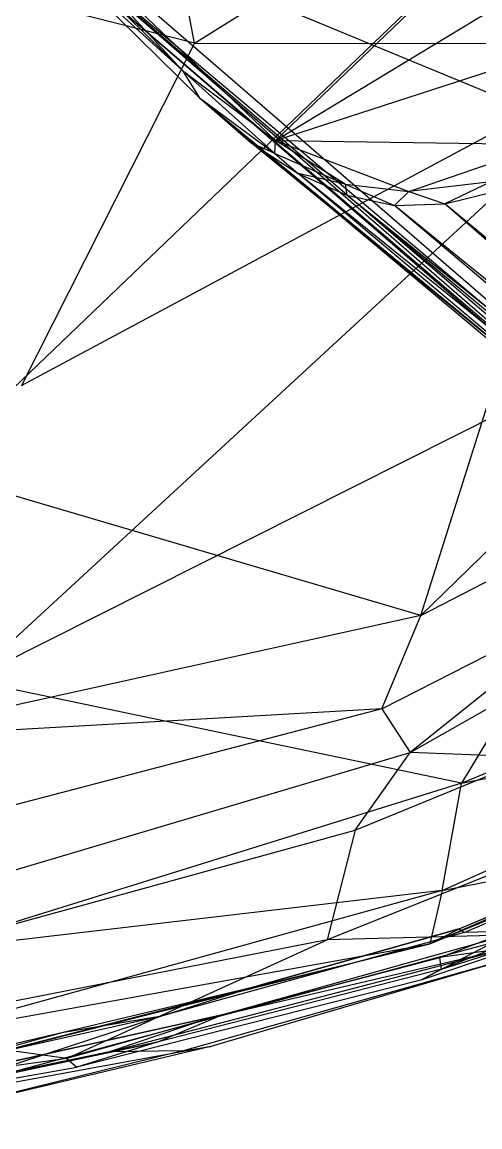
# Model space of a CAD drawing. Extents: x 11992 to 29481, y -6727 to 6811.
# Drawn here: x 17324.8 to 17361.4, y -1418.9 to -1330.6 of the extents above; entities that cross this region are included whole.
import ezdxf

# ---------------------------------------------------------------- set-up
doc = ezdxf.new("R2010")
doc.units = 0
doc.header["$MEASUREMENT"] = 0
doc.layers.get('0').update_dxf_attribs({"color": 8, "linetype": 'CONTINUOUS'})

msp = doc.modelspace()

# ---------------------------------------------------------------- linework, layer by layer
for p, q in [((17338.582, -1332.316, -1974.735), (17329.196, -1281.923, -1968.276)), ((17379.037, -1307.218, -2065.927), (17317.262, -1366.44, -2065.7)), ((17338.582, -1332.316, -1974.735), (17378.656, -1307.225, -1971.754)), ((17356.648, -1378.035, -2065.261), (17379.037, -1307.218, -2065.927)), ((17345.046, -1340.079, -2065.774), (17370.227, -1315.953, -2065.782)), ((17338.582, -1332.316, -1974.735), (17288.933, -1319.666, -1974.016)), ((17325.125, -1320.971, -2067.236), (17408.356, -1355.47, -2361.504)), ((17325.125, -1320.971, -2067.236), (17387.879, -1375.268, -2361.427)), ((17324.865, -1322.185, -2067.296), (17388.392, -1377.383, -2363.559)), ((17324.865, -1322.185, -2067.296), (17387.684, -1376.113, -2361.537)), ((17324.865, -1322.185, -2067.296), (17387.879, -1375.268, -2361.427)), ((17345.046, -1340.079, -2065.774), (17325.815, -1321.73, -2065.834)), ((17337.616, -1334.482, -2066.028), (17325.815, -1321.73, -2065.834)), ((17325.439, -1322.507, -2066.255), (17337.616, -1334.482, -2066.028)), ((17345.046, -1340.079, -2065.774), (17373.703, -1322.741, -2065.874)), ((17337.616, -1334.482, -2066.028), (17325.883, -1323.745, -2067.207)), ((17338.945, -1336.657, -2067.023), (17325.883, -1323.745, -2067.207)), ((17325.883, -1323.745, -2067.207), (17388.392, -1377.383, -2363.559)), ((17401.615, -1389.121, -2396.51), (17325.883, -1323.745, -2067.207)), ((17345.046, -1340.079, -2065.774), (17373.101, -1330.978, -2065.797)), ((17320.591, -1383.215, -1984.998), (17375.714, -1332.34, -1975.646)), ((17338.582, -1332.316, -1974.735), (17324.76, -1359.66, -1979.846)), ((17324.76, -1359.66, -1979.846), (17375.714, -1332.34, -1975.646)), ((17338.582, -1332.316, -1974.735), (17375.714, -1332.34, -1975.646)), ((17337.616, -1334.482, -2066.028), (17338.945, -1336.657, -2067.023)), ((17337.616, -1334.482, -2066.028), (17345.007, -1341.112, -2066.246)), ((17337.616, -1334.482, -2066.028), (17345.046, -1340.079, -2065.774)), ((17338.945, -1336.657, -2067.023), (17345.007, -1341.112, -2066.246)), ((17338.945, -1336.657, -2067.023), (17343.111, -1340.257, -2067.097)), ((17338.945, -1336.657, -2067.023), (17401.615, -1389.121, -2396.51)), ((17338.945, -1336.657, -2067.023), (17375.46, -1366.764, -2238.235)), ((17345.007, -1341.112, -2066.246), (17343.111, -1340.257, -2067.097)), ((17343.111, -1340.257, -2067.097), (17346.858, -1342.718, -2067.093)), ((17375.46, -1366.764, -2238.235), (17343.111, -1340.257, -2067.097)), ((17345.007, -1341.112, -2066.246), (17345.046, -1340.079, -2065.774)), ((17345.046, -1340.079, -2065.774), (17366.61, -1340.407, -2065.799)), ((17345.046, -1340.079, -2065.774), (17355.707, -1344.156, -2065.8)), ((17350.615, -1343.578, -2066.022), (17345.046, -1340.079, -2065.774)), ((17355.707, -1344.156, -2065.8), (17366.61, -1340.407, -2065.799)), ((17356.648, -1378.035, -2065.261), (17395.746, -1340.01, -2066.522)), ((17345.007, -1341.112, -2066.246), (17346.858, -1342.718, -2067.093)), ((17345.007, -1341.112, -2066.246), (17350.615, -1343.578, -2066.022)), ((17410.399, -1394.033, -2396.503), (17346.858, -1342.718, -2067.093)), ((17375.46, -1366.764, -2238.235), (17346.858, -1342.718, -2067.093)), ((17350.615, -1343.578, -2066.022), (17346.858, -1342.718, -2067.093)), ((17346.858, -1342.718, -2067.093), (17350.758, -1344.438, -2067.072)), ((17362.242, -1343.385, -2066.016), (17355.707, -1344.156, -2065.8)), ((17362.242, -1343.385, -2066.016), (17358.57, -1345.144, -2066.653)), ((17350.615, -1343.578, -2066.022), (17350.758, -1344.438, -2067.072)), ((17350.615, -1343.578, -2066.022), (17354.543, -1345.284, -2066.667)), ((17350.615, -1343.578, -2066.022), (17355.707, -1344.156, -2065.8)), ((17355.707, -1344.156, -2065.8), (17354.543, -1345.284, -2066.667)), ((17355.707, -1344.156, -2065.8), (17358.57, -1345.144, -2066.653)), ((17358.57, -1345.144, -2066.653), (17362.671, -1344.123, -2067.007)), ((17410.399, -1394.033, -2396.503), (17350.758, -1344.438, -2067.072)), ((17406.699, -1389.452, -2358.668), (17350.758, -1344.438, -2067.072)), ((17350.758, -1344.438, -2067.072), (17354.543, -1345.284, -2066.667)), ((17354.543, -1345.284, -2066.667), (17358.57, -1345.144, -2066.653)), ((17410.14, -1390.311, -2359.422), (17358.57, -1345.144, -2066.653)), ((17413.311, -1390.711, -2361.081), (17358.57, -1345.144, -2066.653)), ((17406.699, -1389.452, -2358.668), (17354.543, -1345.284, -2066.667)), ((17410.14, -1390.311, -2359.422), (17354.543, -1345.284, -2066.667)), ((17384.129, -1351.212, -1980.987), (17320.591, -1383.215, -1984.998)), ((17384.129, -1351.212, -1980.987), (17359.898, -1391.436, -1990.986)), ((17356.648, -1378.035, -2065.261), (17317.262, -1366.44, -2065.7)), ((17356.648, -1378.035, -2065.261), (17378.715, -1366.64, -2065.643)), ((17355.793, -1388.979, -2061.943), (17383.775, -1373.073, -2061.691)), ((17353.55, -1385.479, -2064.061), (17371.671, -1376.26, -2064.391)), ((17371.671, -1376.26, -2064.391), (17355.793, -1388.979, -2061.943)), ((17356.648, -1378.035, -2065.261), (17312.277, -1387.866, -2064.423)), ((17353.55, -1385.479, -2064.061), (17356.648, -1378.035, -2065.261)), ((17359.898, -1391.436, -1990.986), (17387.419, -1379.861, -1990.861)), ((17359.898, -1391.436, -1990.986), (17320.591, -1383.215, -1984.998)), ((17353.55, -1385.479, -2064.061), (17310.564, -1396.736, -2062.9)), ((17353.55, -1385.479, -2064.061), (17312.277, -1387.866, -2064.423)), ((17353.55, -1385.479, -2064.061), (17355.793, -1388.979, -2061.943)), ((17358.362, -1400.009, -1994.933), (17391.464, -1385.203, -1994.75)), ((17359.898, -1391.436, -1990.986), (17391.464, -1385.203, -1994.75)), ((17310.21, -1402.532, -2060.481), (17355.793, -1388.979, -2061.943)), ((17351.403, -1395.173, -2056.17), (17355.793, -1388.979, -2061.943)), ((17351.403, -1395.173, -2056.17), (17365.595, -1389.373, -2055.959)), ((17365.595, -1389.373, -2055.959), (17355.793, -1388.979, -2061.943)), ((17359.898, -1391.436, -1990.986), (17316.695, -1404.866, -1991.778)), ((17358.362, -1400.009, -1994.933), (17359.898, -1391.436, -1990.986)), ((17311.217, -1406.238, -2056.106), (17351.403, -1395.173, -2056.17)), ((17371.905, -1394.872, -2041.038), (17349.185, -1403.937, -2040.188)), ((17351.403, -1395.173, -2056.17), (17349.185, -1403.937, -2040.188)), ((17357.368, -1404.255, -1998.851), (17376.44, -1396.066, -1999.651)), ((17357.368, -1404.255, -1998.851), (17376.392, -1396.419, -1998.745)), ((17358.362, -1400.009, -1994.933), (17376.392, -1396.419, -1998.745)), ((17359.71, -1403.064, -1999.698), (17376.44, -1396.066, -1999.651)), ((17359.71, -1403.064, -1999.698), (17375.696, -1396.332, -1999.617)), ((17360.124, -1403.348, -1998.841), (17375.612, -1396.817, -1998.7)), ((17358.306, -1406.285, -2003.75), (17374.452, -1399.824, -2003.493)), ((17358.362, -1400.009, -1994.933), (17316.279, -1411.653, -1995.51)), ((17358.362, -1400.009, -1994.933), (17316.695, -1404.866, -1991.778)), ((17358.362, -1400.009, -1994.933), (17357.368, -1404.255, -1998.851)), ((17358.164, -1405.363, -2003.332), (17371.266, -1400.384, -2003.278)), ((17358.164, -1405.363, -2003.332), (17371.266, -1400.384, -2003.278)), ((17372.205, -1401.907, -2013.745), (17356.657, -1407.169, -2017.401)), ((17358.306, -1406.285, -2003.75), (17372.205, -1401.907, -2013.745)), ((17365.881, -1403.242, -1998.849), (17314.351, -1417.125, -1999.439)), ((17360.124, -1403.348, -1998.841), (17335.825, -1410.062, -1999.192)), ((17342.965, -1407.81, -1999.936), (17359.71, -1403.064, -1999.698)), ((17359.71, -1403.064, -1999.698), (17342.965, -1407.81, -1999.936)), ((17357.368, -1404.255, -1998.851), (17359.71, -1403.064, -1999.698)), ((17359.71, -1403.064, -1999.698), (17360.124, -1403.348, -1998.841)), ((17365.881, -1403.242, -1998.849), (17360.124, -1403.348, -1998.841)), ((17349.185, -1403.937, -2040.188), (17312.266, -1411.185, -2044.877)), ((17357.368, -1404.255, -1998.851), (17314.413, -1415.11, -1999.302)), ((17316.279, -1411.653, -1995.51), (17357.368, -1404.255, -1998.851)), ((17363.568, -1403.565, -2026.667), (17328.393, -1413.415, -2027.522)), ((17328.393, -1413.415, -2027.522), (17349.185, -1403.937, -2040.188)), ((17342.965, -1407.81, -1999.936), (17357.368, -1404.255, -1998.851)), ((17363.568, -1403.565, -2026.667), (17349.185, -1403.937, -2040.188)), ((17363.568, -1403.565, -2026.667), (17356.657, -1407.169, -2017.401)), ((17331.804, -1412.907, -2004.256), (17363.463, -1404.629, -2003.413)), ((17337.615, -1412.815, -2002.524), (17365.294, -1404.987, -2001.854)), ((17365.731, -1404.88, -1999.94), (17339.875, -1412.469, -2000.527)), ((17339.918, -1410.163, -2003.782), (17363.463, -1404.629, -2003.413)), ((17363.463, -1404.629, -2003.413), (17358.164, -1405.363, -2003.332)), ((17339.918, -1410.163, -2003.782), (17358.164, -1405.363, -2003.332)), ((17358.164, -1405.363, -2003.332), (17340.788, -1409.951, -2003.748)), ((17358.306, -1406.285, -2003.75), (17358.164, -1405.363, -2003.332)), ((17358.306, -1406.285, -2003.75), (17335.59, -1412.118, -2004.27)), ((17358.306, -1406.285, -2003.75), (17356.657, -1407.169, -2017.401)), ((17342.965, -1407.81, -1999.936), (17314.413, -1415.11, -1999.302)), ((17342.965, -1407.81, -1999.936), (17327.976, -1411.377, -2000.199)), ((17342.965, -1407.81, -1999.936), (17327.976, -1411.377, -2000.199)), ((17356.657, -1407.169, -2017.401), (17329.191, -1414.112, -2019.009)), ((17335.825, -1410.062, -1999.192), (17342.965, -1407.81, -1999.936)), ((17340.788, -1409.951, -2003.748), (17312.196, -1416.314, -2003.849)), ((17339.918, -1410.163, -2003.782), (17312.196, -1416.314, -2003.849)), ((17314.351, -1417.125, -1999.439), (17335.825, -1410.062, -1999.192)), ((17335.825, -1410.062, -1999.192), (17314.39, -1414.869, -1999.095)), ((17335.825, -1410.062, -1999.192), (17327.976, -1411.377, -2000.199)), ((17339.918, -1410.163, -2003.782), (17331.804, -1412.907, -2004.256)), ((17335.59, -1412.118, -2004.27), (17340.788, -1409.951, -2003.748)), ((17328.393, -1413.415, -2027.522), (17312.266, -1411.185, -2044.877)), ((17327.976, -1411.377, -2000.199), (17314.186, -1414.563, -1999.929)), ((17327.976, -1411.377, -2000.199), (17314.186, -1414.563, -1999.929)), ((17327.976, -1411.377, -2000.199), (17314.413, -1415.11, -1999.302)), ((17311.246, -1417.293, -2011.507), (17335.59, -1412.118, -2004.27)), ((17335.59, -1412.118, -2004.27), (17311.859, -1417.22, -2004.105)), ((17335.59, -1412.118, -2004.27), (17329.191, -1414.112, -2019.009)), ((17331.804, -1412.907, -2004.256), (17311.946, -1417.033, -2004.235)), ((17339.875, -1412.469, -2000.527), (17312.92, -1418.893, -2001.244)), ((17337.615, -1412.815, -2002.524), (17312.92, -1418.893, -2001.244)), ((17339.875, -1412.469, -2000.527), (17314.351, -1417.125, -1999.439)), ((17337.615, -1412.815, -2002.524), (17331.804, -1412.907, -2004.256)), ((17337.615, -1412.815, -2002.524), (17339.875, -1412.469, -2000.527)), ((17328.393, -1413.415, -2027.522), (17311.913, -1415.755, -2026.804)), ((17328.393, -1413.415, -2027.522), (17329.191, -1414.112, -2019.009)), ((17311.246, -1417.293, -2011.507), (17329.191, -1414.112, -2019.009))]:
    msp.add_line(p, q)

doc.saveas('drawing.dxf')
